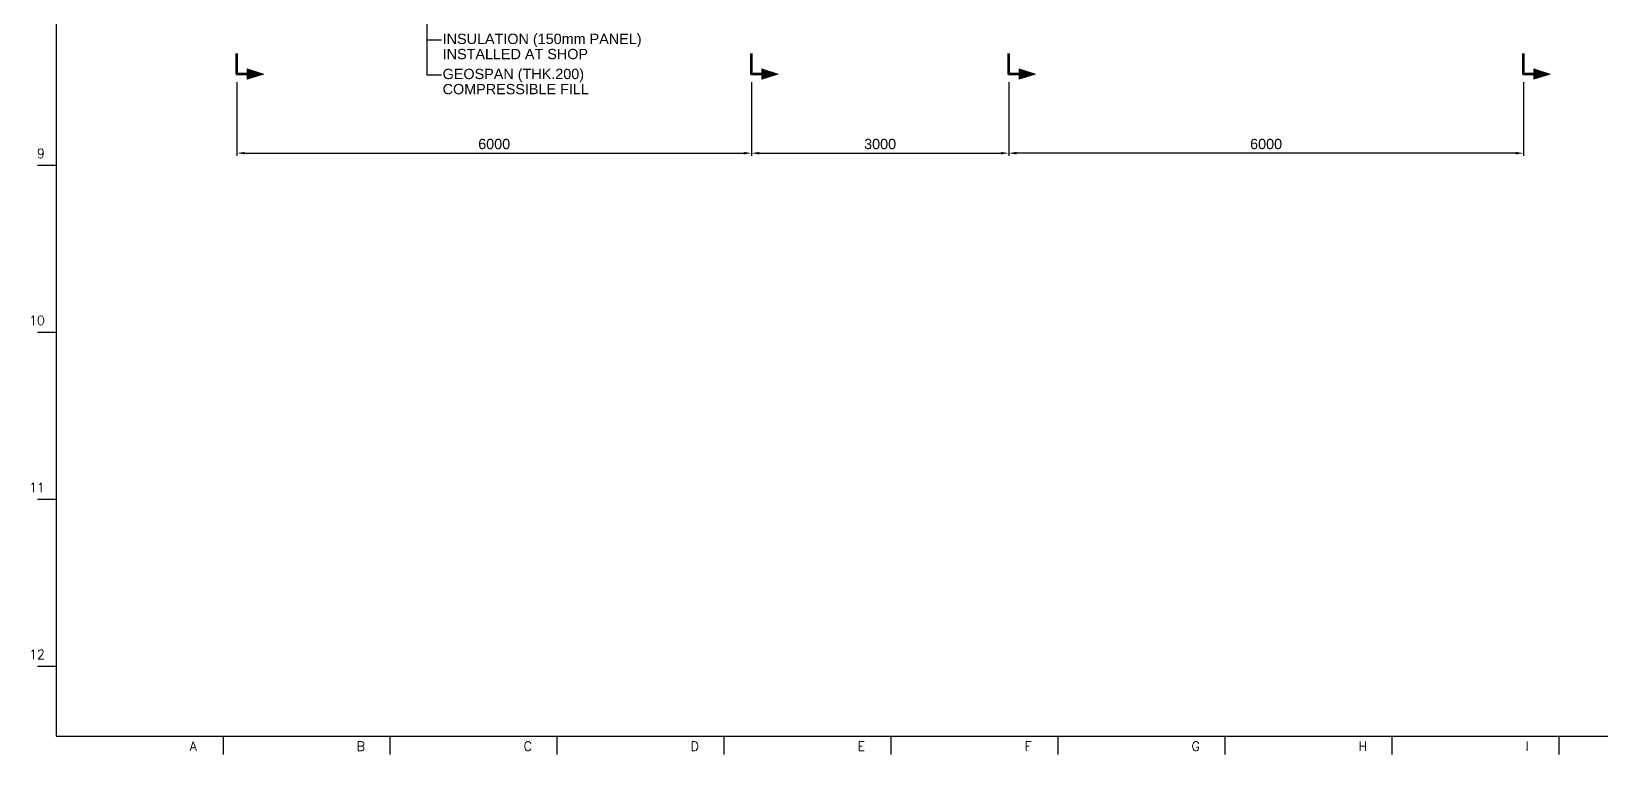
# Model space of a CAD drawing. Header units: millimetres. Extents: x 415966 to 487306, y -108951 to -17325.
# Drawn here: x 452095 to 470391, y -42243 to -33811 of the extents above; entities that cross this region are included whole.
import ezdxf
from ezdxf.enums import TextEntityAlignment as Align

# ---------------------------------------------------------------- set-up
doc = ezdxf.new("R2010")
doc.units = ezdxf.units.MM
doc.header["$LTSCALE"] = 2
doc.layers.get('Defpoints').update_dxf_attribs({"color": 250})
for name, color, linetype in [('#20_GR', 3, 'Continuous'), ('C_BLOCK', 7, 'Continuous'), ('C_DIM', 7, 'Continuous'), ('C_TEXT_01', 2, 'Continuous'), ('TAN-TIT', 30, 'Continuous')]:
    doc.layers.add(name, color=color, linetype=linetype)
doc.styles.add('Arial', font='arial.ttf')
doc.styles.add('COM', font='COMPLEX', dxfattribs={"height": 5})
doc.dimstyles.new('일반도면_0030', dxfattribs={"dimtxt": 120, "dimasz": 90, "dimexe": 30, "dimexo": 150, "dimgap": 45, "dimtad": 1, "dimdec": 0, "dimzin": 0, "dimdsep": 46, "dimtxsty": 'Arial', "dimcen": -150, "dimclrd": 7, "dimclre": 7, "dimclrt": 2, "dimadec": 8, "dimazin": 0, "dimtfac": 1, "dimtdec": 0, "dimtix": 1, "dimtmove": 2, "dimatfit": 3, "dimfxl": 1, "dimtolj": 1, "dimtzin": 0, "dimarcsym": 0})

# ---------------------------------------------------------------- blocks, each defined once
blk = doc.blocks.new('BORDER')
at = {"layer": 'TAN-TIT'}
for p, q in [((498, 16468), (498, 352)), ((498, 4787), (353, 4787)), ((498, 3489), (353, 3489)), ((498, 2192), (353, 2192)), ((498, 894), (353, 894)), ((498, 352), (23282, 352)), ((1796, 352), (1796, 208)), ((3093, 352), (3093, 208)), ((4391, 352), (4391, 208)), ((5689, 352), (5689, 208)), ((6987, 352), (6987, 208)), ((8285, 352), (8285, 208)), ((9583, 352), (9583, 208)), ((10881, 352), (10881, 208)), ((12178, 352), (12178, 208))]:
    blk.add_line(p, q, dxfattribs=at)
at = {"layer": 'TAN-TIT', "style": 'COM'}
for s, p in [('9', (411, 4845)), ('10', (411, 3547)), ('11', (411, 2249)), ('12', (411, 951))]:
    blk.add_text(s, height=72.1, dxfattribs=at).set_placement(p, align=Align.RIGHT)
for s, p in [('A', (1536, 237)), ('B', (2834, 237)), ('C', (4132, 237)), ('D', (5430, 237)), ('E', (6727, 237)), ('F', (8025, 237)), ('G', (9323, 237)), ('H', (10621, 237)), ('I', (11919, 237))]:
    blk.add_text(s, height=72.1, dxfattribs=at).set_placement(p)
blk = doc.blocks.new('MS')
at = {"layer": 'C_BLOCK', "color": 1, "linetype": 'Continuous', "lineweight": 13}
for p, q in [((-8.67, 3.56), (-7, 8.89)), ((-8.58, 3.62), (-7, 8.68)), ((-8.5, 3.69), (-7, 8.47)), ((-8.41, 3.75), (-7, 8.26)), ((-8.33, 3.81), (-7, 8.06)), ((-8.24, 3.87), (-7, 7.85)), ((-8.16, 3.94), (-7, 7.64)), ((-8.07, 4), (-7, 7.43)), ((-7.99, 4.06), (-7, 7.22)), ((-7.9, 4.12), (-7, 7.01)), ((-7.82, 4.19), (-7, 6.8)), ((-7.73, 4.25), (-7, 6.59)), ((-7.65, 4.31), (-7, 6.39)), ((-7.56, 4.37), (-7, 6.18)), ((-7.48, 4.43), (-7, 5.97)), ((-7.39, 4.5), (-7, 5.76)), ((-7.31, 4.56), (-7, 5.55)), ((-7.22, 4.62), (-7, 5.34)), ((-7, 8.89), (-5.33, 3.56)), ((-7, 8.68), (-5.42, 3.62)), ((-7, 8.47), (-5.5, 3.69)), ((-7, 8.26), (-5.59, 3.75)), ((-7, 8.06), (-5.67, 3.81)), ((-7, 7.85), (-5.76, 3.87)), ((-7, 7.64), (-5.84, 3.94)), ((-7, 7.43), (-5.93, 4)), ((-7, 7.22), (-6.01, 4.06)), ((-7, 7.01), (-6.1, 4.12)), ((-7, 6.8), (-6.18, 4.19)), ((-7, 6.59), (-6.27, 4.25)), ((-7, 6.39), (-6.35, 4.31)), ((-7, 6.18), (-6.44, 4.37)), ((-7, 5.97), (-6.52, 4.43)), ((-7, 5.76), (-6.61, 4.5)), ((-7, 5.55), (-6.69, 4.56)), ((-7, 5.34), (-6.78, 4.62)), ((-5.33, 3.56), (-8.67, 3.56)), ((-5.42, 3.62), (-8.58, 3.62)), ((-5.5, 3.69), (-8.5, 3.69)), ((-5.59, 3.75), (-8.41, 3.75)), ((-5.67, 3.81), (-8.33, 3.81)), ((-5.76, 3.87), (-8.24, 3.87)), ((-5.84, 3.94), (-8.16, 3.94)), ((-5.93, 4), (-8.07, 4)), ((-6.01, 4.06), (-7.99, 4.06)), ((-6.1, 4.12), (-7.9, 4.12)), ((-6.18, 4.19), (-7.82, 4.19)), ((-6.27, 4.25), (-7.73, 4.25)), ((-6.35, 4.31), (-7.65, 4.31)), ((-6.44, 4.37), (-7.56, 4.37)), ((-6.52, 4.43), (-7.48, 4.43)), ((-6.61, 4.5), (-7.39, 4.5)), ((-6.69, 4.56), (-7.31, 4.56)), ((-6.78, 4.62), (-7.22, 4.62)), ((-7.14, 4.68), (-7, 5.13)), ((-6.86, 4.68), (-7.14, 4.68)), ((-7.06, 4.75), (-7, 4.92)), ((-6.94, 4.75), (-7.06, 4.75)), ((-7, 5.13), (-6.86, 4.68)), ((-7, 4.92), (-6.94, 4.75))]:
    blk.add_line(p, q, dxfattribs=at)
at = {"layer": 'C_BLOCK', "color": 3, "linetype": 'Continuous', "lineweight": 70, "flags": 128}
blk.add_lwpolyline([(-7, 3.5), (-7, 0), (0, 0)], dxfattribs=at)
at = {"layer": 'C_BLOCK', "color": 1, "linetype": 'Continuous', "lineweight": 13}
blk.add_3dface([(-8.75, 3.5), (-7, 9.1), (-5.25, 3.5)], dxfattribs=at)
blk = doc.blocks.new('*D201')
at = {"layer": 'C_DIM', "color": 7, "lineweight": -2, "transparency": 16777216}
for p, q in [((454491, -34404), (454491, -35261)), ((460491, -34404), (460491, -35261)), ((454581, -35231), (460401, -35231))]:
    blk.add_line(p, q, dxfattribs=at)
at = {"layer": 'C_DIM', "color": 7, "transparency": 16777216}
for points in [[(454581, -35216), (454581, -35246), (454491, -35231)], [(460401, -35216), (460401, -35246), (460491, -35231)]]:
    blk.add_solid(points, dxfattribs=at)
at = {"layer": 'Defpoints', "color": 0, "transparency": 16777216}
for p in [(454491, -34254), (460491, -34254), (460491, -35231)]:
    blk.add_point(p, dxfattribs=at)
at = {"layer": 'C_DIM', "color": 2, "transparency": 16777216, "insert": (457491, -35125), "char_height": 120, "attachment_point": 5, "style": 'Arial'}
blk.add_mtext('\\A1;6000', dxfattribs=at)
blk = doc.blocks.new('*D202')
at = {"layer": 'C_DIM', "color": 7, "lineweight": -2, "transparency": 16777216}
for p, q in [((460491, -34404), (460491, -35261)), ((463491, -34404), (463491, -35261)), ((460581, -35231), (463401, -35231))]:
    blk.add_line(p, q, dxfattribs=at)
at = {"layer": 'C_DIM', "color": 7, "transparency": 16777216}
for points in [[(460581, -35216), (460581, -35246), (460491, -35231)], [(463401, -35216), (463401, -35246), (463491, -35231)]]:
    blk.add_solid(points, dxfattribs=at)
at = {"layer": 'Defpoints', "color": 0, "transparency": 16777216}
for p in [(460491, -34254), (463491, -34254), (463491, -35231)]:
    blk.add_point(p, dxfattribs=at)
at = {"layer": 'C_DIM', "color": 2, "transparency": 16777216, "insert": (461991, -35125), "char_height": 120, "attachment_point": 5, "style": 'Arial'}
blk.add_mtext('\\A1;3000', dxfattribs=at)
blk = doc.blocks.new('*D203')
at = {"layer": 'C_DIM', "color": 7, "lineweight": -2, "transparency": 16777216}
for p, q in [((463491, -34404), (463491, -35261)), ((469491, -34404), (469491, -35261)), ((469401, -35231), (463581, -35231))]:
    blk.add_line(p, q, dxfattribs=at)
at = {"layer": 'C_DIM', "color": 7, "transparency": 16777216}
for points in [[(463581, -35216), (463581, -35246), (463491, -35231)], [(469401, -35216), (469401, -35246), (469491, -35231)]]:
    blk.add_solid(points, dxfattribs=at)
at = {"layer": 'Defpoints', "color": 0, "transparency": 16777216}
for p in [(463491, -34254), (469491, -34254), (463491, -35231)]:
    blk.add_point(p, dxfattribs=at)
at = {"layer": 'C_DIM', "color": 2, "transparency": 16777216, "insert": (466491, -35125), "char_height": 120, "attachment_point": 5, "style": 'Arial'}
blk.add_mtext('\\A1;6000', dxfattribs=at)

msp = doc.modelspace()

# ---------------------------------------------------------------- linework, layer by layer
at = {"layer": '#20_GR', "color": 1}
for p, q in [((456704.4, -33080.9), (456704.4, -34318.5)), ((456704.4, -33909.5), (456876.9, -33909.5)), ((456704.4, -34318.5), (456876.9, -34318.5))]:
    msp.add_line(p, q, dxfattribs=at)

# ---------------------------------------------------------------- block references
at = {"xscale": 1.5, "yscale": 1.5, "zscale": 1.5}
msp.add_blockref('BORDER', (451635.9, -42555.1), dxfattribs=at)
at = {"layer": 'C_BLOCK', "color": 7, "linetype": 'Continuous', "lineweight": 0, "xscale": -34.28571428571428, "yscale": 34.28571428571428, "zscale": 34.28571428571428, "rotation": 270}
for p in [(454491.4, -34069.6), (460491.4, -34069.6), (463491.4, -34069.6), (469491.4, -34069.6)]:
    msp.add_blockref('MS', p, dxfattribs=at)

# ---------------------------------------------------------------- texts
at = {"layer": 'C_TEXT_01', "style": 'Arial'}
for s, p in [('INSULATION (150mm PANEL)', (456890, -33958.2)), ('INSTALLED AT SHOP', (456890, -34135.1)), ('GEOSPAN (THK.200)', (456890, -34367.2)), ('COMPRESSIBLE FILL', (456890, -34544.1))]:
    msp.add_text(s, height=120, dxfattribs=at).set_placement(p)

# ---------------------------------------------------------------- dimensions: what is measured, and where the dimension line sits
at = {"layer": 'C_DIM'}
for p1, p2, distance, picture, middle in [((454491.4, -34254.1), (460491.4, -34254.1), -977, '*D201', (457491.4, -35124.8)), ((469491.4, -34254.1), (463491.4, -34254.1), 977, '*D203', (466491.4, -35124.8))]:
    dim = msp.add_aligned_dim(p1=p1, p2=p2, distance=distance, dimstyle='일반도면_0030', dxfattribs=at)
    dim.commit()
    dim.dimension.update_dxf_attribs({"geometry": picture, "text_midpoint": middle})
dim = msp.add_linear_dim(base=(463491.4, -35231.1), p1=(460491.4, -34254.1), p2=(463491.4, -34254.1), dimstyle='일반도면_0030', dxfattribs=at)
dim.commit()
dim.dimension.update_dxf_attribs({"geometry": '*D202', "text_midpoint": (461991.4, -35124.8)})

doc.saveas('drawing.dxf')
